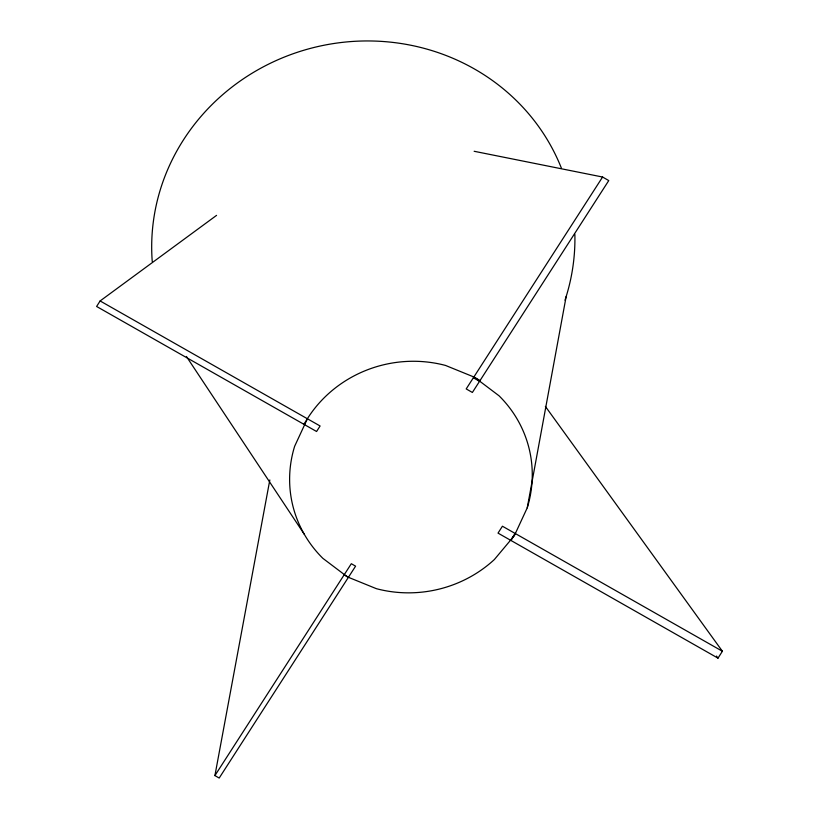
<?xml version="1.0" encoding="UTF-8"?>
<svg xmlns="http://www.w3.org/2000/svg" width="819" height="819" viewBox="0 0 819 819"><rect width="100%" height="100%" fill="white"/><g stroke="black" fill="none" stroke-linecap="round" stroke-linejoin="round"><path stroke-width="1.23" d="M527.241 507.841A121.56 115.54 -11.5 0 0 499.027 395.782L474.436 377.211L445.516 365.438A121.56 115.54 -11.5 0 0 307.555 418.437L294.645 446.273A121.56 115.54 -11.5 0 0 322.85 558.333L347.451 576.914L376.371 588.677A121.56 115.54 -11.5 0 0 494.369 559.531L514.332 535.687L527.241 507.841L566.144 296.601M214.916 775.593L351.32 563.707L355.589 566.164L219.195 778.05L214.916 775.593L269.82 479.944M100.123 300.952L96.601 306.47L316.574 431.5L320.096 425.982L100.123 300.952L216.564 215.366M303.88 424.283L307.401 418.765M510.718 540.325L515.12 533.435M510.923 540.448L515.315 533.548M722.399 651.248L502.426 526.218L498.024 533.118L717.997 658.148L722.399 651.248L545.362 406.388M602.589 177.027L466.195 388.912L472.368 392.465L608.763 180.579L602.589 177.027L474.14 151.28M473.873 376.986L480.047 380.528M473.362 377.774L479.535 381.316M344.144 574.846L348.423 577.303M716.502 656.08L717.997 658.148M186.404 356.449L304.258 534.223M574.866 234.367A212.029 201.535 -11.5 0 1 564.997 300.204M152.242 261.517A212.029 201.535 -11.5 0 1 317.977 46.529A212.029 201.535 -11.5 0 1 561.404 168.161"/></g></svg>
